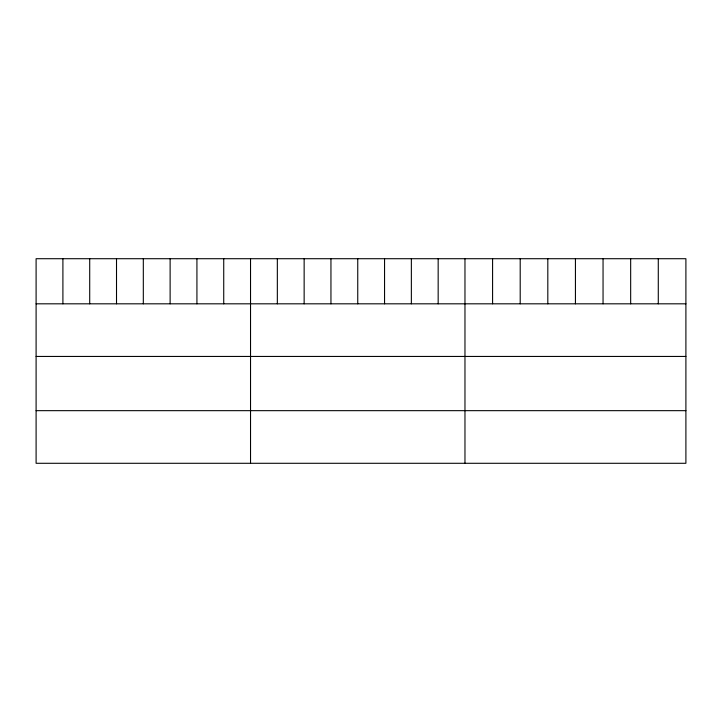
<?xml version="1.0" encoding="UTF-8"?>
<svg xmlns="http://www.w3.org/2000/svg" width="722" height="722" viewBox="0 0 722 722"><rect width="100%" height="100%" fill="white"/><g stroke="black" fill="none" stroke-linecap="round" stroke-linejoin="round"><path stroke-width="1.08" d="M685.9 303.818L685.9 463.289L36.1 463.289L36.1 258.711L685.9 258.711L685.9 303.818L36.1 303.818M36.1 356.442L685.9 356.442M36.1 410.665L685.9 410.665M658.284 258.711L658.284 303.818M630.667 258.711L630.667 303.818M603.051 258.711L603.051 303.818M575.434 258.711L575.434 303.818M547.817 258.711L547.817 303.818M520.201 258.711L520.201 303.818M492.584 258.711L492.584 303.818M464.968 258.711L464.968 463.289M438.164 258.711L438.164 303.818M411.359 258.711L411.359 303.818M384.555 258.711L384.555 303.818M357.751 258.711L357.751 303.818M330.947 258.711L330.947 303.818M304.142 258.711L304.142 303.818M277.338 258.711L277.338 303.818M250.534 258.711L250.534 463.289M223.73 258.711L223.73 303.818M196.925 258.711L196.925 303.818M170.121 258.711L170.121 303.818M143.317 258.711L143.317 303.818M116.513 258.711L116.513 303.818M89.709 258.711L89.709 303.818M62.904 258.711L62.904 303.818"/></g></svg>
